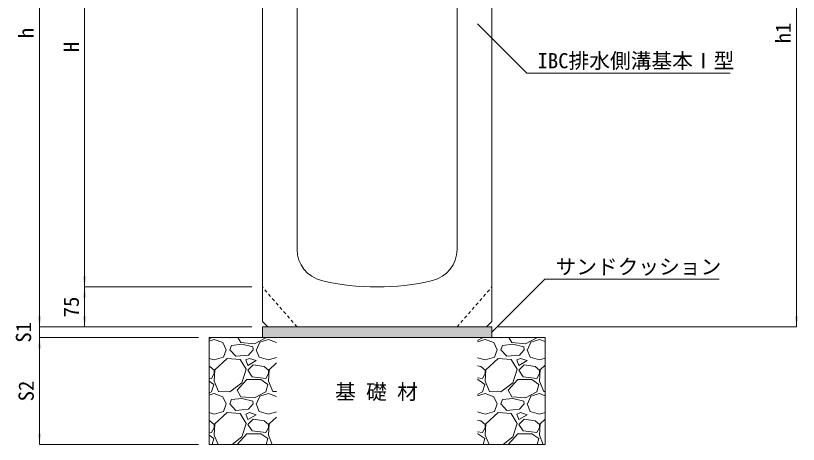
# Model space of a CAD drawing. Units: millimetres at full size; details may follow other scales. Extents: x 6872 to 78201, y -34623 to -7860.
# Drawn here: x 13269 to 14736, y -22202 to -21398 of the extents above; entities that cross this region are included whole.
import ezdxf
from ezdxf.enums import TextEntityAlignment as Align

# ---------------------------------------------------------------- set-up
doc = ezdxf.new("R2010")
doc.units = ezdxf.units.MM
doc.header["$LTSCALE"] = 16
doc.linetypes.add('USER1', pattern=[0.675, 0.375, -0.3])
for name, color, linetype, lineweight in [('0_2', 7, 'Continuous', 20), ('寸法引出', 7, 'Continuous', 9), ('寸法線', 7, 'Continuous', 9), ('本体', 7, 'USER1', 9), ('ﾊｯﾁﾝｸﾞ', 7, 'Continuous', 5)]:
    doc.layers.add(name, color=color, linetype=linetype, lineweight=lineweight)
doc.styles.add('ＭＳ ゴシック', font='')
doc.styles.get('ＭＳ ゴシック').set_extended_font_data('MS Gothic')

# ---------------------------------------------------------------- blocks, each defined once
blk = doc.blocks.new('filled_arrow')
at = {"color": 0, "linetype": 'Continuous', "lineweight": -2}
blk.add_solid([(7.5, 1.25), (0, 0), (7.5, -1.25)], dxfattribs=at)

msp = doc.modelspace()

# ---------------------------------------------------------------- hatches: boundary and pattern name
at = {"layer": 'ﾊｯﾁﾝｸﾞ'}
msp.add_hatch(color=8, dxfattribs=at).paths.add_polyline_path([(14161.45, -22001.8), (14161.45, -21981.8), (13741.45, -21981.8), (13731.45, -21981.8), (13731.45, -22001.8)])

# ---------------------------------------------------------------- linework, layer by layer
at = {"layer": '0_2'}
for p, q in [((13731.45, -20885.8), (13731.45, -21971.8)), ((14161.45, -20885.8), (14161.45, -21971.8)), ((13796.45, -21066.8), (13796.45, -21836.27)), ((14096.45, -21836.27), (14096.45, -21066.8)), ((13741.45, -21981.8), (13731.45, -21971.8)), ((14151.45, -21981.8), (14161.45, -21971.8)), ((13731.45, -21981.8), (14161.45, -21981.8)), ((13731.45, -21981.8), (13731.45, -22001.8)), ((14151.45, -21981.8), (13741.45, -21981.8)), ((14161.45, -21981.8), (14161.45, -22001.8)), ((13631.45, -22001.8), (14261.45, -22001.8)), ((13631.45, -22001.8), (13631.45, -22201.8)), ((14261.45, -22201.8), (14261.45, -22001.8)), ((13631.45, -22201.8), (14261.45, -22201.8))]:
    msp.add_line(p, q, dxfattribs=at)
at = {"layer": '0_2', "lineweight": 9}
for p in [(14732.84, -20879.8), (14171.45, -21981.8)]:
    msp.add_line(p, (14732.84, -21981.8), dxfattribs=at)
at = {"layer": '0_2'}
for centre, radius, start, end in [((13856.45, -21836.27), 60, 180, 256.65785), ((14036.45, -21836.27), 60, 283.34237, 0), ((13946.45, -21456.8), 450, 256.65777, 283.34225)]:
    msp.add_arc(centre, radius, start, end, dxfattribs=at)
at = {"layer": '寸法引出'}
for p, q in [((13313.72, -20879.8), (13313.72, -21981.8)), ((13398.27, -21006.8), (13398.27, -21906.8)), ((13398.27, -21906.8), (13398.27, -21981.8)), ((13711.45, -21906.8), (13398.27, -21906.8)), ((13711.45, -21906.8), (13398.27, -21906.8)), ((13313.72, -21941.8), (13313.72, -22041.8)), ((13696.45, -21981.8), (13313.72, -21981.8)), ((13696.45, -21981.8), (13313.72, -21981.8)), ((13711.45, -21981.8), (13398.27, -21981.8)), ((13611.45, -22001.8), (13313.72, -22001.8)), ((13313.72, -22001.8), (13313.72, -22201.8)), ((13611.45, -22001.8), (13313.72, -22001.8)), ((13611.45, -22201.8), (13313.72, -22201.8))]:
    msp.add_line(p, q, dxfattribs=at)
at = {"layer": '寸法線'}
for points in [[(14134.76, -21413.56), (14227.24, -21506.04), (14608.46, -21506.04)], [(14161.45, -21991.8), (14260.9, -21892.35), (14587.75, -21892.35)]]:
    msp.add_lwpolyline(points, dxfattribs=at)
at = {"layer": '本体'}
for p, q in [((13796.45, -21981.8), (13731.45, -21906.8)), ((14096.45, -21981.8), (14161.45, -21906.8))]:
    msp.add_line(p, q, dxfattribs=at)
at = {"layer": 'ﾊｯﾁﾝｸﾞ'}
for p, q in [((13636.25, -22001.97), (13631.45, -22004.48)), ((13631.45, -22008.1), (13641.33, -22005.01)), ((13636.3, -22001.8), (13636.25, -22001.97)), ((13641.33, -22005.01), (13657.59, -22011.11)), ((13667.27, -22001.8), (13670.79, -22001.97)), ((13670.79, -22001.97), (13671.01, -22001.8)), ((13691.11, -22011.11), (13685.68, -22001.8)), ((13737.85, -22001.97), (13716.51, -22013.14)), ((13726.67, -22010.09), (13742.93, -22005.01)), ((13737.9, -22001.8), (13737.85, -22001.97)), ((13742.93, -22005.01), (13757.97, -22010.65)), ((14144.25, -22001.97), (14134.93, -22006.85)), ((14134.93, -22009.51), (14149.33, -22005.01)), ((14144.3, -22001.8), (14144.25, -22001.97)), ((14149.33, -22005.01), (14165.59, -22011.11)), ((14175.27, -22001.8), (14178.79, -22001.97)), ((14178.79, -22001.97), (14179.01, -22001.8)), ((14199.11, -22011.11), (14193.68, -22001.8)), ((14245.85, -22001.97), (14224.51, -22013.14)), ((14234.67, -22010.09), (14250.93, -22005.01)), ((14245.9, -22001.8), (14245.85, -22001.97)), ((14250.93, -22005.01), (14261.45, -22008.96)), ((13657.59, -22011.11), (13663.68, -22024.32)), ((13670.79, -22024.32), (13673.84, -22016.19)), ((13693.15, -22014.16), (13673.84, -22016.19)), ((13716.51, -22013.14), (13691.11, -22011.11)), ((13713.47, -22019.24), (13693.15, -22014.16)), ((13714.48, -22024.32), (13713.47, -22019.24)), ((13720.58, -22024.32), (13726.67, -22010.09)), ((14165.59, -22011.11), (14171.68, -22024.32)), ((14178.79, -22024.32), (14181.84, -22016.19)), ((14201.15, -22014.16), (14181.84, -22016.19)), ((14224.51, -22013.14), (14199.11, -22011.11)), ((14221.47, -22019.24), (14201.15, -22014.16)), ((14222.48, -22024.32), (14221.47, -22019.24)), ((14228.58, -22024.32), (14234.67, -22010.09)), ((13658.6, -22038.54), (13663.68, -22024.32)), ((13681.97, -22036.51), (13670.79, -22024.32)), ((13705.34, -22034.48), (13681.97, -22036.51)), ((13714.48, -22024.32), (13705.34, -22034.48)), ((13719.56, -22024.32), (13725.66, -22038.54)), ((14166.6, -22038.54), (14171.68, -22024.32)), ((14189.97, -22036.51), (14178.79, -22024.32)), ((14213.34, -22034.48), (14189.97, -22036.51)), ((14222.48, -22024.32), (14213.34, -22034.48)), ((14227.56, -22024.32), (14233.66, -22038.54)), ((13631.45, -22040.72), (13641.33, -22043.62)), ((13641.33, -22043.62), (13658.6, -22038.54)), ((13665.71, -22040.57), (13642.35, -22061.91)), ((13690.1, -22042.61), (13665.71, -22040.57)), ((13701.27, -22060.89), (13690.1, -22042.61)), ((13707.37, -22040.57), (13700.26, -22043.62)), ((13700.26, -22043.62), (13704.32, -22053.78)), ((13704.32, -22053.78), (13719.56, -22044.64)), ((13719.56, -22044.64), (13707.37, -22040.57)), ((13725.66, -22038.54), (13742.93, -22043.62)), ((13742.93, -22043.62), (13757.97, -22039.2)), ((13757.97, -22049.1), (13743.95, -22061.91)), ((14134.93, -22039.39), (14149.33, -22043.62)), ((14149.33, -22043.62), (14166.6, -22038.54)), ((14173.71, -22040.57), (14150.35, -22061.91)), ((14198.1, -22042.61), (14173.71, -22040.57)), ((14209.27, -22060.89), (14198.1, -22042.61)), ((14215.37, -22040.57), (14208.26, -22043.62)), ((14208.26, -22043.62), (14212.32, -22053.78)), ((14212.32, -22053.78), (14227.56, -22044.64)), ((14227.56, -22044.64), (14215.37, -22040.57)), ((14233.66, -22038.54), (14250.93, -22043.62)), ((14250.93, -22043.62), (14261.45, -22040.53)), ((13633.2, -22055.81), (13631.45, -22055.55)), ((13641.33, -22062.93), (13633.2, -22055.81)), ((13642.35, -22061.91), (13641.33, -22083.25)), ((13641.33, -22069.02), (13641.33, -22062.93)), ((13693.15, -22086.29), (13701.27, -22060.89)), ((13714.48, -22052.77), (13704.32, -22062.93)), ((13704.32, -22062.93), (13712.45, -22075.12)), ((13734.8, -22055.81), (13714.48, -22052.77)), ((13742.93, -22062.93), (13734.8, -22055.81)), ((13743.95, -22061.91), (13742.93, -22083.25)), ((13742.93, -22069.02), (13742.93, -22062.93)), ((14141.2, -22055.81), (14134.93, -22054.87)), ((14149.33, -22062.93), (14141.2, -22055.81)), ((14150.35, -22061.91), (14149.33, -22083.25)), ((14149.33, -22069.02), (14149.33, -22062.93)), ((14201.15, -22086.29), (14209.27, -22060.89)), ((14222.48, -22052.77), (14212.32, -22062.93)), ((14212.32, -22062.93), (14220.45, -22075.12)), ((14242.8, -22055.81), (14222.48, -22052.77)), ((14250.93, -22062.93), (14242.8, -22055.81)), ((14251.95, -22061.91), (14250.93, -22083.25)), ((14250.93, -22069.02), (14250.93, -22062.93)), ((14261.45, -22053.23), (14251.95, -22061.91)), ((13631.45, -22077.59), (13636.25, -22078.17)), ((13636.25, -22078.17), (13641.33, -22069.02)), ((13684, -22100.52), (13702.29, -22080.2)), ((13702.29, -22080.2), (13728.71, -22080.2)), ((13712.45, -22075.12), (13737.85, -22078.17)), ((13728.71, -22080.2), (13741.91, -22089.34)), ((13737.85, -22078.17), (13742.93, -22069.02)), ((14134.93, -22077.05), (14144.25, -22078.17)), ((14134.93, -22080.2), (14135.11, -22080.2)), ((14135.11, -22080.2), (14148.31, -22089.34)), ((14144.25, -22078.17), (14149.33, -22069.02)), ((14192, -22100.52), (14210.29, -22080.2)), ((14210.29, -22080.2), (14236.71, -22080.2)), ((14220.45, -22075.12), (14245.85, -22078.17)), ((14236.71, -22080.2), (14249.91, -22089.34)), ((14245.85, -22078.17), (14250.93, -22069.02)), ((13631.45, -22083.21), (13640.31, -22089.34)), ((13640.31, -22089.34), (13636.25, -22103.57)), ((13641.33, -22083.25), (13649.46, -22102.55)), ((13670.79, -22103.57), (13693.15, -22086.29)), ((13741.91, -22089.34), (13737.85, -22103.57)), ((13742.93, -22083.25), (13751.06, -22102.55)), ((14148.31, -22089.34), (14144.25, -22103.57)), ((14149.33, -22083.25), (14157.46, -22102.55)), ((14178.79, -22103.57), (14201.15, -22086.29)), ((14249.91, -22089.34), (14245.85, -22103.57)), ((14250.93, -22083.25), (14259.06, -22102.55)), ((13636.25, -22103.57), (13631.45, -22106.08)), ((13631.45, -22109.7), (13641.33, -22106.61)), ((13641.33, -22106.61), (13657.59, -22112.71)), ((13649.46, -22102.55), (13670.79, -22103.57)), ((13691.11, -22112.71), (13684, -22100.52)), ((13737.85, -22103.57), (13716.51, -22114.74)), ((13726.67, -22111.69), (13742.93, -22106.61)), ((13742.93, -22106.61), (13757.97, -22112.25)), ((13751.06, -22102.55), (13757.97, -22102.88)), ((14144.25, -22103.57), (14134.93, -22108.45)), ((14134.93, -22111.11), (14149.33, -22106.61)), ((14149.33, -22106.61), (14165.59, -22112.71)), ((14157.46, -22102.55), (14178.79, -22103.57)), ((14199.11, -22112.71), (14192, -22100.52)), ((14245.85, -22103.57), (14224.51, -22114.74)), ((14234.67, -22111.69), (14250.93, -22106.61)), ((14250.93, -22106.61), (14261.45, -22110.56)), ((14259.06, -22102.55), (14261.45, -22102.66)), ((13657.59, -22112.71), (13663.68, -22125.92)), ((13670.79, -22125.92), (13673.84, -22117.79)), ((13693.15, -22115.76), (13673.84, -22117.79)), ((13716.51, -22114.74), (13691.11, -22112.71)), ((13713.47, -22120.84), (13693.15, -22115.76)), ((13714.48, -22125.92), (13713.47, -22120.84)), ((13720.58, -22125.92), (13726.67, -22111.69)), ((14165.59, -22112.71), (14171.68, -22125.92)), ((14178.79, -22125.92), (14181.84, -22117.79)), ((14201.15, -22115.76), (14181.84, -22117.79)), ((14224.51, -22114.74), (14199.11, -22112.71)), ((14221.47, -22120.84), (14201.15, -22115.76)), ((14222.48, -22125.92), (14221.47, -22120.84)), ((14228.58, -22125.92), (14234.67, -22111.69)), ((13658.6, -22140.14), (13663.68, -22125.92)), ((13681.97, -22138.11), (13670.79, -22125.92)), ((13705.34, -22136.08), (13681.97, -22138.11)), ((13714.48, -22125.92), (13705.34, -22136.08)), ((13719.56, -22125.92), (13725.66, -22140.14)), ((14166.6, -22140.14), (14171.68, -22125.92)), ((14189.97, -22138.11), (14178.79, -22125.92)), ((14213.34, -22136.08), (14189.97, -22138.11)), ((14222.48, -22125.92), (14213.34, -22136.08)), ((14227.56, -22125.92), (14233.66, -22140.14)), ((13631.45, -22142.32), (13641.33, -22145.22)), ((13641.33, -22145.22), (13658.6, -22140.14)), ((13665.71, -22142.17), (13642.35, -22163.51)), ((13690.1, -22144.21), (13665.71, -22142.17)), ((13701.27, -22162.49), (13690.1, -22144.21)), ((13707.37, -22142.17), (13700.26, -22145.22)), ((13700.26, -22145.22), (13704.32, -22155.38)), ((13704.32, -22155.38), (13719.56, -22146.24)), ((13719.56, -22146.24), (13707.37, -22142.17)), ((13725.66, -22140.14), (13742.93, -22145.22)), ((13742.93, -22145.22), (13757.97, -22140.8)), ((13757.97, -22150.7), (13743.95, -22163.51)), ((14134.93, -22140.99), (14149.33, -22145.22)), ((14149.33, -22145.22), (14166.6, -22140.14)), ((14173.71, -22142.17), (14150.35, -22163.51)), ((14198.1, -22144.21), (14173.71, -22142.17)), ((14209.27, -22162.49), (14198.1, -22144.21)), ((14215.37, -22142.17), (14208.26, -22145.22)), ((14208.26, -22145.22), (14212.32, -22155.38)), ((14212.32, -22155.38), (14227.56, -22146.24)), ((14227.56, -22146.24), (14215.37, -22142.17)), ((14233.66, -22140.14), (14250.93, -22145.22)), ((14250.93, -22145.22), (14261.45, -22142.13)), ((13633.2, -22157.41), (13631.45, -22157.15)), ((13641.33, -22164.53), (13633.2, -22157.41)), ((13642.35, -22163.51), (13641.33, -22184.85)), ((13641.33, -22170.62), (13641.33, -22164.53)), ((13693.15, -22187.89), (13701.27, -22162.49)), ((13714.48, -22154.37), (13704.32, -22164.53)), ((13704.32, -22164.53), (13712.45, -22176.72)), ((13734.8, -22157.41), (13714.48, -22154.37)), ((13742.93, -22164.53), (13734.8, -22157.41)), ((13743.95, -22163.51), (13742.93, -22184.85)), ((13742.93, -22170.62), (13742.93, -22164.53)), ((14141.2, -22157.41), (14134.93, -22156.47)), ((14149.33, -22164.53), (14141.2, -22157.41)), ((14150.35, -22163.51), (14149.33, -22184.85)), ((14149.33, -22170.62), (14149.33, -22164.53)), ((14201.15, -22187.89), (14209.27, -22162.49)), ((14222.48, -22154.37), (14212.32, -22164.53)), ((14212.32, -22164.53), (14220.45, -22176.72)), ((14242.8, -22157.41), (14222.48, -22154.37)), ((14250.93, -22164.53), (14242.8, -22157.41)), ((14251.95, -22163.51), (14250.93, -22184.85)), ((14250.93, -22170.62), (14250.93, -22164.53)), ((14261.45, -22154.83), (14251.95, -22163.51)), ((13631.45, -22179.19), (13636.25, -22179.77)), ((13636.25, -22179.77), (13641.33, -22170.62)), ((13684.29, -22201.8), (13702.29, -22181.8)), ((13702.29, -22181.8), (13728.71, -22181.8)), ((13712.45, -22176.72), (13737.85, -22179.77)), ((13728.71, -22181.8), (13741.91, -22190.94)), ((13737.85, -22179.77), (13742.93, -22170.62)), ((14134.93, -22178.65), (14144.25, -22179.77)), ((14134.93, -22181.8), (14135.11, -22181.8)), ((14135.11, -22181.8), (14148.31, -22190.94)), ((14144.25, -22179.77), (14149.33, -22170.62)), ((14192.29, -22201.8), (14210.29, -22181.8)), ((14210.29, -22181.8), (14236.71, -22181.8)), ((14220.45, -22176.72), (14245.85, -22179.77)), ((14236.71, -22181.8), (14249.91, -22190.94)), ((14245.85, -22179.77), (14250.93, -22170.62)), ((13631.45, -22184.81), (13640.31, -22190.94)), ((13640.31, -22190.94), (13637.21, -22201.8)), ((13641.33, -22184.85), (13648.47, -22201.8)), ((13675.15, -22201.8), (13693.15, -22187.89)), ((13741.91, -22190.94), (13738.81, -22201.8)), ((13742.93, -22184.85), (13750.07, -22201.8)), ((14148.31, -22190.94), (14145.21, -22201.8)), ((14149.33, -22184.85), (14156.47, -22201.8)), ((14183.15, -22201.8), (14201.15, -22187.89)), ((14249.91, -22190.94), (14246.81, -22201.8)), ((14250.93, -22184.85), (14258.07, -22201.8))]:
    msp.add_line(p, q, dxfattribs=at)

# ---------------------------------------------------------------- block references
at = {"layer": '0_2', "lineweight": 9, "xscale": 2.67, "yscale": 2.67, "rotation": 90}
msp.add_blockref('filled_arrow', (14732.84, -21981.8), dxfattribs=at)
at = {"layer": '寸法引出', "xscale": 2.67, "yscale": 2.67}
for p, rotation in [((13398.27, -21906.8), 90), ((13398.27, -21906.8), 270), ((13313.72, -21981.8), 90), ((13313.72, -21981.8), 90), ((13398.27, -21981.8), 90), ((13313.72, -22001.8), 270), ((13313.72, -22001.8), 270), ((13313.72, -22201.8), 90)]:
    msp.add_blockref('filled_arrow', p, dxfattribs=dict(at, rotation=rotation))
at = {"layer": '寸法線', "xscale": 0.133, "yscale": 0.133}
for p, rotation in [((14134.76, -21413.56), 315), ((14161.45, -21991.8), 45)]:
    msp.add_blockref('filled_arrow', p, dxfattribs=dict(at, rotation=rotation))

# ---------------------------------------------------------------- texts
at = {"layer": '0_2', "style": 'ＭＳ ゴシック'}
msp.add_text('h1', height=28.48, rotation=90, dxfattribs=at).set_placement((14707.84, -21430.8), align=Align.MIDDLE_CENTER)
msp.add_text('基 礎 材', height=28.48, dxfattribs=at).set_placement((13867.8, -22125.97), align=Align.BOTTOM_LEFT)
at = {"layer": '寸法引出', "style": 'ＭＳ ゴシック'}
for s, p in [('h', (13288.72, -21430.8)), ('H', (13373.27, -21456.8)), ('75', (13373.27, -21944.3)), ('S1', (13283.72, -21991.8)), ('S2', (13288.72, -22101.8))]:
    msp.add_text(s, height=28.48, rotation=90, dxfattribs=at).set_placement(p, align=Align.MIDDLE_CENTER)
at = {"layer": '寸法線', "style": 'ＭＳ ゴシック'}
for s, p in [('IBC排水側溝基本Ⅰ型', (14247.24, -21468.36)), ('サンドクッション', (14280.9, -21854.52))]:
    msp.add_text(s, height=28.48, dxfattribs=at).set_placement(p, align=Align.TOP_LEFT)

doc.saveas('drawing.dxf')
